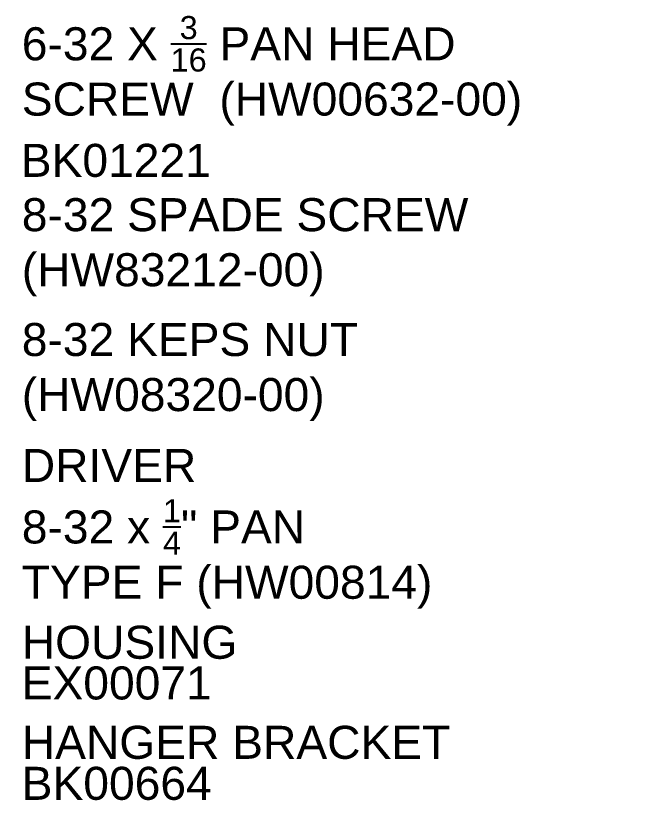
# Model space of a CAD drawing. Extents: x -5.3 to 6.1, y -1.3 to 5.5.
# Drawn here: x 2.575 to 6.106, y 1.09 to 5.543 of the extents above; entities that cross this region are included whole.
import ezdxf
from ezdxf import colors
from ezdxf.entities.mleader import LeaderData, LeaderLine
from ezdxf.math import Vec2, Vec3

# ---------------------------------------------------------------- set-up
doc = ezdxf.new("R2010")
doc.units = 0
doc.header["$LTSCALE"] = 0.5
doc.header["$MEASUREMENT"] = 0
doc.layers.add('CUST DWG', color=60, linetype='CONTINUOUS', lineweight=20)
doc.layers.add('FAB DWG', color=221, linetype='CONTINUOUS')
doc.styles.add('LSAD_Standard', font='arial.ttf')

msp = doc.modelspace()

# ---------------------------------------------------------------- texts
at = {"layer": 'FAB DWG', "ltscale": 0.5, "transparency": 16777216, "char_height": 0.1875, "width": 3.15153, "attachment_point": 1, "style": 'LSAD_Standard'}
for s, insert in [('\\A1;EX00071', (2.6092, 1.85)), ('\\A1;BK00664', (2.6092, 1.2804))]:
    msp.add_mtext(s, dxfattribs=dict(at, insert=insert))

# ---------------------------------------------------------------- leaders
at = {"layer": 'CUST DWG', "ltscale": 0.5, "transparency": 16777216}
ml = msp.add_multileader_mtext('Standard', dxfattribs=at)
ml.set_content('\\A1;DRIVER', color=256, style='LSAD_Standard')
ml.set_leader_properties()
ml.build(insert=Vec2(0, 0))
ml.multileader.update_dxf_attribs({"text_left_attachment_type": 2, "dogleg_length": 0.36, "arrow_head_size": 0.1875})
ctx = ml.context
ctx.base_point, ctx.char_height, ctx.arrow_head_size, ctx.landing_gap_size, ctx.plane_origin = Vec3(2.5197, 2.9909), 0.1875, 0.1875, 0.09, Vec3(1.028, 2.8869)
ctx.left_attachment = 2
notes = []
notes.append((ctx, [(0, (1, 1, 0), (1.7568, 2.9909), (1, 0), 0.7629, [(0, [(0.5785, 1.7161)], 0, [])])]))
ctx.mtext.insert, ctx.mtext.width, ctx.mtext.defined_height, ctx.mtext.flow_direction = Vec3(2.6097, 3.0846), 3.15153, 0.8541, 5
ml = msp.add_multileader_mtext('Standard', dxfattribs=at)
ml.set_content('\\A1;HOUSING', color=256, style='LSAD_Standard')
ml.set_leader_properties()
ml.build(insert=Vec2(0, 0))
ml.multileader.update_dxf_attribs({"dogleg_length": 0.36, "arrow_head_size": 0.1875})
ctx = ml.context
ctx.base_point, ctx.char_height, ctx.arrow_head_size, ctx.landing_gap_size, ctx.plane_origin = Vec3(2.5197, 1.9858), 0.1875, 0.1875, 0.09, Vec3(0.2978, 1.451)
notes.append((ctx, [(0, (1, 1, 0), (1.7268, 1.9858), (1, 0), 0.7928, [(0, [(0.9835, 1.2242)], 0, [])])]))
ctx.mtext.insert, ctx.mtext.width, ctx.mtext.defined_height, ctx.mtext.flow_direction = Vec3(2.6097, 2.0811), 3.15153, 0.8541, 5
ml = msp.add_multileader_mtext('Standard', dxfattribs=at)
ml.set_content('\\A1;HANGER BRACKET', color=256, style='LSAD_Standard')
ml.set_leader_properties()
ml.build(insert=Vec2(0, 0))
ml.multileader.update_dxf_attribs({"text_left_attachment_type": 2, "dogleg_length": 0.36, "arrow_head_size": 0.1875})
ctx = ml.context
ctx.base_point, ctx.char_height, ctx.arrow_head_size, ctx.landing_gap_size, ctx.plane_origin = Vec3(2.5197, 1.4162), 0.1875, 0.1875, 0.09, Vec3(0.9908, 1.2151)
ctx.left_attachment = 2
notes.append((ctx, [(0, (1, 1, 0), (2.1995, 1.4162), (1, 0), 0.3202, [(0, [(1.7284, 1.529)], 0, [])])]))
ctx.mtext.insert, ctx.mtext.width, ctx.mtext.defined_height, ctx.mtext.flow_direction = Vec3(2.6097, 1.5131), 3.15153, 0.8541, 5
at = {"layer": 'FAB DWG', "ltscale": 0.5, "transparency": 16777216}
ml = msp.add_multileader_mtext('Standard', dxfattribs=at)
ml.set_content('\\A1;6-32 X {\\H0.7x;\\S3/16;} PAN HEAD SCREW  (HW00632-00)', color=256, style='LSAD_Standard')
ml.set_leader_properties()
ml.build(insert=Vec2(0, 0))
ml.multileader.update_dxf_attribs({"text_left_attachment_type": 2, "dogleg_length": 0.36, "arrow_head_size": 0.1875})
ctx = ml.context
ctx.base_point, ctx.char_height, ctx.arrow_head_size, ctx.landing_gap_size, ctx.plane_origin = Vec3(2.5197, 5.2314), 0.1875, 0.1875, 0.09, Vec3(1.4925, 4.8284)
ctx.left_attachment = 2
notes.append((ctx, [(0, (1, 1, 0), (1.6002, 5.2314), (1, 0), 0.9195, [(0, [(0.0629, 3.2678)], 0, [])])]))
ctx.mtext.insert, ctx.mtext.width, ctx.mtext.defined_height, ctx.mtext.flow_direction = Vec3(2.6097, 5.5415), 3.496279, 0.8541, 5
ml = msp.add_multileader_mtext('Standard', dxfattribs=at)
ml.set_content('BK01221', color=256, style='LSAD_Standard')
ml.set_leader_properties()
ml.build(insert=Vec2(0, 0))
ml.multileader.update_dxf_attribs({"text_left_attachment_type": 2, "dogleg_length": 0.36, "arrow_head_size": 0.1875})
ctx = ml.context
ctx.base_point, ctx.char_height, ctx.arrow_head_size, ctx.landing_gap_size, ctx.plane_origin = Vec3(2.514, 4.7203), 0.1875, 0.1875, 0.09, Vec3(1.4868, 4.5025)
ctx.left_attachment = 2
notes.append((ctx, [(0, (1, 1, 0), (1.5945, 4.7203), (1, 0), 0.9195, [(0, [(0.1454, 3.0692)], 0, [])])]))
ctx.mtext.insert, ctx.mtext.width, ctx.mtext.defined_height, ctx.mtext.flow_direction = Vec3(2.604, 4.8161), 3.15153, 0.8541, 5
ml = msp.add_multileader_mtext('Standard', dxfattribs=at)
ml.set_content('8-32 SPADE SCREW\\P(HW83212-00)', color=256, style='LSAD_Standard')
ml.set_leader_properties()
ml.build(insert=Vec2(0, 0))
ml.multileader.update_dxf_attribs({"text_left_attachment_type": 2, "dogleg_length": 0.36, "arrow_head_size": 0.1875})
ctx = ml.context
ctx.base_point, ctx.char_height, ctx.arrow_head_size, ctx.landing_gap_size, ctx.plane_origin = Vec3(2.5197, 4.2271), 0.1875, 0.1875, 0.09, Vec3(1.4868, 3.8157)
ctx.left_attachment = 2
notes.append((ctx, [(0, (1, 1, 0), (1.5945, 4.2271), (1, 0), 0.9252, [(0, [(0.3742, 2.7676)], 0, [])])]))
ctx.mtext.insert, ctx.mtext.width, ctx.mtext.defined_height, ctx.mtext.flow_direction = Vec3(2.6097, 4.5079), 3.15153, 0.8541, 5
ml = msp.add_multileader_mtext('Standard', dxfattribs=at)
ml.set_content('8-32 KEPS NUT\\P(HW08320-00)', color=256, style='LSAD_Standard')
ml.set_leader_properties()
ml.build(insert=Vec2(0, 0))
ml.multileader.update_dxf_attribs({"text_left_attachment_type": 2, "dogleg_length": 0.36, "arrow_head_size": 0.1875})
ctx = ml.context
ctx.base_point, ctx.char_height, ctx.arrow_head_size, ctx.landing_gap_size, ctx.plane_origin = Vec3(2.5197, 3.5186), 0.1875, 0.1875, 0.09, Vec3(1.4868, 3.1072)
ctx.left_attachment = 2
notes.append((ctx, [(0, (1, 1, 0), (1.346, 3.5186), (1, 0), 1.1737, [(0, [(0.5095, 2.5517)], 0, [])])]))
ctx.mtext.insert, ctx.mtext.width, ctx.mtext.defined_height, ctx.mtext.flow_direction = Vec3(2.6097, 3.7994), 3.15153, 0.8541, 5
ml = msp.add_multileader_mtext('Standard', dxfattribs=at)
ml.set_content('\\A1;8-32 x {\\H0.7x;\\S1/4;}" PAN\\PTYPE F (HW00814)', color=256, style='LSAD_Standard')
ml.set_leader_properties()
ml.build(insert=Vec2(0, 0))
ml.multileader.update_dxf_attribs({"text_left_attachment_type": 2, "dogleg_length": 0.36, "arrow_head_size": 0.1875})
ctx = ml.context
ctx.base_point, ctx.char_height, ctx.arrow_head_size, ctx.landing_gap_size, ctx.plane_origin = Vec3(2.5197, 2.4916), 0.1875, 0.1875, 0.09, Vec3(0.5675, -0.1351)
ctx.left_attachment = 2
notes.append((ctx, [(0, (1, 1, 0), (1.8782, 2.4916), (1, 0), 0.6414, [(0, [(0.7643, 1.284)], 0, [])])]))
ctx.mtext.insert, ctx.mtext.width, ctx.mtext.defined_height, ctx.mtext.flow_direction = Vec3(2.6097, 2.7992), 3.15153, 0.8541, 5
for ctx, leaders in notes:
    for number, flags, end, landing, length, lines in leaders:
        leader = LeaderData()
        leader.index, (leader.has_last_leader_line, leader.has_dogleg_vector, leader.attachment_direction) = number, flags
        leader.last_leader_point, leader.dogleg_vector, leader.dogleg_length = Vec3(end), Vec3(landing), length
        for number, points, colour, breaks in lines:
            line = LeaderLine()
            line.index, line.vertices, line.color, line.breaks = number, Vec3.list(points), colors.encode_raw_color(colour), breaks
            leader.lines.append(line)
        ctx.leaders.append(leader)

doc.saveas('drawing.dxf')
